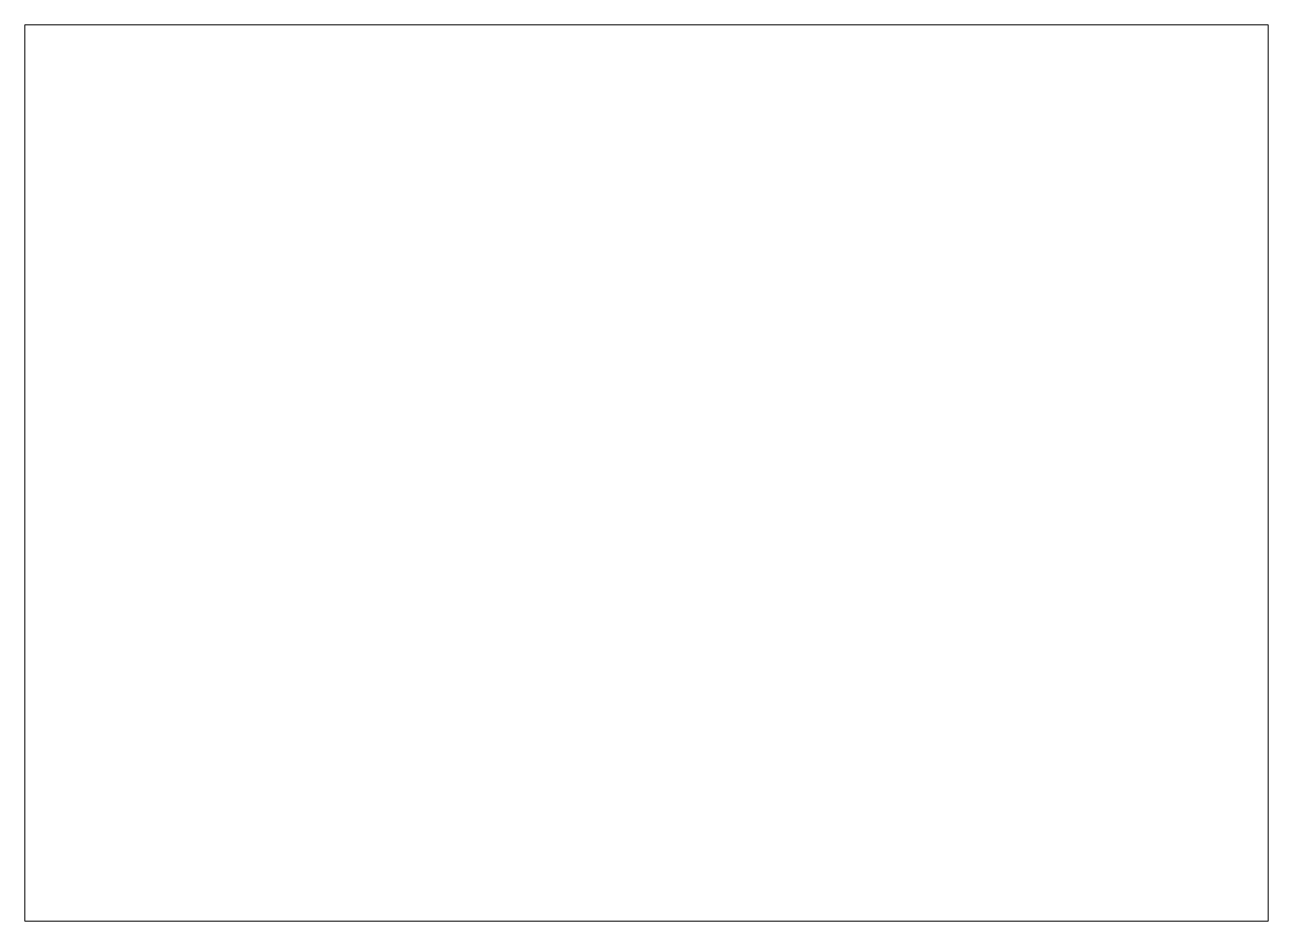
# Paper-space layout 'Layout1' of a CAD drawing. Extents: x 1.1 to 9.91, y 0.79 to 7.14.
# The model-space entities are those that its viewports show. They can reach past a viewport. Long polylines and large blocks are cut down to what shows.
import ezdxf

# ---------------------------------------------------------------- set-up
doc = ezdxf.new("R2010")
doc.units = 0
doc.header["$MEASUREMENT"] = 0
doc.layers.add('OLCU', color=3, linetype='CONTINUOUS')
doc.layers.add('tar', color=12, linetype='CONTINUOUS')

msp = doc.modelspace()

# ---------------------------------------------------------------- hatches: boundary and pattern name
at = {"layer": 'tar'}
h = msp.add_hatch(dxfattribs=at)
h.set_pattern_fill('ANSI36', color=256, scale=15, style=0)
h.set_pattern_definition([(45, (28275.828, -30900.4631), (0.99436891, 3.64601934), [4.6875, -0.9375, 0, -0.9375])])
h.paths.add_polyline_path([(80868.42926, 29432.49961), (80883.56637, 29432.49961), (80883.56637, 29417.28133), (80868.42926, 29417.28133)], flags=24)
h.paths.add_polyline_path([(80791.09502, 29280.40308), (80791.09502, 29295.54019), (80806.3133, 29295.54019), (80806.3133, 29280.40308)], flags=24)

psp = doc.layouts.get("Layout1")

# ---------------------------------------------------------------- viewports
at = {"layer": 'OLCU'}
psp.add_viewport(center=(5.5038, 3.9671), size=(8.806, 6.347333), view_center_point=(79434.72562, 33146.30005), view_height=18046.322953, dxfattribs=at)

doc.saveas('drawing.dxf')
